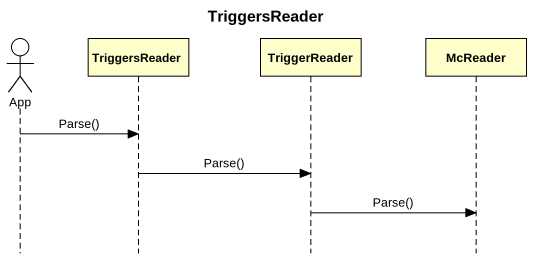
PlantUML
@startuml
title TriggersReader
hide footbox
actor App
participant TriggersReader
participant TriggerReader
participant McReader

App -> TriggersReader : Parse()
TriggersReader -> TriggerReader : Parse()
TriggerReader -> McReader : Parse()
@enduml
